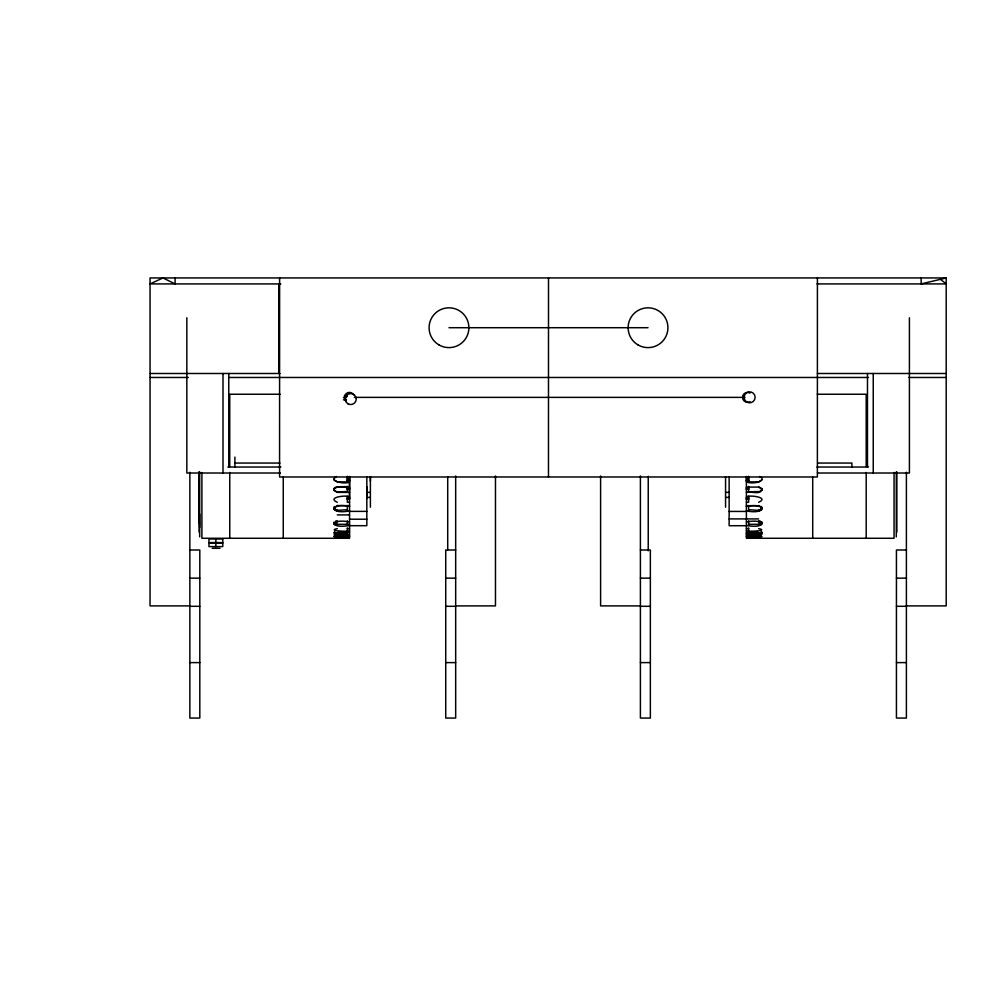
<?xml version="1.0" encoding="UTF-8"?>
<svg xmlns="http://www.w3.org/2000/svg" width="996" height="996" viewBox="0 0 996 996"><rect width="100%" height="100%" fill="white"/><g stroke="black" fill="none" stroke-linecap="round" stroke-linejoin="round"><path stroke-width="1.49" d="M199.113 523.348L199.113 472.029M199.673 527.444L199.673 471.967M201.902 472.478L201.902 538.276L349.546 538.276L349.546 476.474M229.752 472.478L229.752 538.276M229.752 466.265L229.752 394.242L280.187 394.242M349.546 498.685L349.546 478.13M366.827 498.685L366.827 476.86M370.388 476.86L370.388 507.213M333.946 479.051C333.237 481.915 345.438 484.293 349.546 482.052M746.402 482.052C754.694 484.579 765.401 480.993 761.081 477.283M349.546 492.385L337.295 492.385L334.058 490.343L334.37 488.065L336.374 486.807L347.318 486.583M746.402 492.335C750.411 490.791 760.77 495.647 762.002 489.161L758.666 487.081L746.402 487.106M349.546 510.923C329.29 514.969 329.29 502.37 349.546 506.416M333.946 508.67L334.88 506.391L334.88 507.263M746.402 510.923C766.659 514.969 766.659 502.37 746.402 506.416M349.546 525.44C329.626 529.362 329.626 518.057 349.546 521.979M762.002 522.576L758.666 524.307L748.631 524.307M746.402 525.44C766.322 529.362 766.322 518.057 746.402 521.979M762.002 532.486L758.666 533.57L746.402 533.57M746.402 534.889C766.335 537.28 766.335 530.333 746.402 532.723M334.058 478.615L336.374 476.474M748.631 481.865L758.666 481.865L761.903 479.86M349.546 487.131L337.295 487.131L334.058 488.625M748.631 491.787L759.575 491.563L761.903 489.746L761.081 488.065M748.631 510.052C751.88 508.869 761.044 512.666 761.903 507.3L761.903 509.18M336.374 476.661L334.88 477.283M758.666 502.27C770.157 497.228 748.183 494.601 746.402 497.016L748.631 497.041M906.397 605.892L946.2 605.892L946.2 277.946L921.138 283.922L921.138 277.946M349.546 505.669L337.295 505.545L336.374 506.603M746.402 536.931L762.002 536.558L746.402 536.197M337.295 528.627C325.817 530.98 350.343 531.814 349.546 530.793M761.081 535.375L748.631 535.512M946.2 277.946L150.047 277.946L150.047 605.892L189.863 605.892M280.797 283.922L150.047 283.922L162.995 277.946L175.109 283.922L175.109 277.946M816.994 283.922L946.2 283.922L940.485 279.316M448.997 327.709L648.035 327.709M150.047 373.488L279.951 373.488M817.417 373.488L946.2 373.488M150.047 377.472L188.331 377.472M229.354 377.472L868.45 377.472M908.875 377.472L946.2 377.472M817.293 394.242L866.196 394.242L866.196 466.265M344.454 395.586L347.318 395.586M344.454 396.333L347.318 396.333M354.414 397.379L745.02 397.379M343.421 397.628L346.484 397.628M343.421 399.807L346.484 399.807M234.907 463.053L279.976 463.053M817.728 463.053L851.916 463.053L851.916 467.037M227.835 467.037L280.847 467.037M816.944 467.037L868.412 467.037M280.374 473.013L186.837 473.013L186.837 317.761M817.43 473.013L909.41 473.013L909.41 317.761M347.318 477.121L349.546 477.121M746.402 477.134L748.631 477.134M347.318 477.843L349.546 477.843M746.402 477.856L748.631 477.856M347.318 478.59L349.546 478.59M746.402 478.603L748.631 478.603M347.318 479.313L349.546 479.313M746.402 479.325L748.631 479.325M347.318 479.96L349.546 479.96M746.402 479.972L748.631 479.972M347.318 480.495L349.546 480.495M746.402 480.495L748.631 480.495M347.318 480.869L349.546 480.869M746.402 480.869L748.631 480.869M347.318 481.068L349.546 481.068M746.402 481.068L748.631 481.068M334.058 479.86L337.295 481.865L347.318 481.865M347.318 487.866L349.546 487.866M746.402 487.828L748.631 487.828M347.318 488.513L349.546 488.513M746.402 488.476L748.631 488.476M347.318 489.048L349.546 489.048M746.402 489.011L748.631 489.011M347.318 489.422L349.546 489.422M746.402 489.385L748.631 489.385M333.946 489.758L333.946 489.21C335.814 494.327 343.558 490.729 347.318 491.837M366.827 492.373L370.388 492.373M725.561 492.373L729.134 492.373M349.546 497.029C347.778 494.601 325.792 497.228 337.295 502.27M366.827 497.402L370.388 497.402M725.561 497.402L729.134 497.402M347.318 497.751L349.546 497.751M746.402 497.763L748.631 497.763M347.318 498.398L349.546 498.398M746.402 498.411L748.631 498.411M347.318 498.921L349.546 498.921M746.402 498.934L748.631 498.934M347.318 499.307L349.546 499.307M746.402 499.307L748.631 499.307M349.546 502.27L347.318 502.27L347.318 496.282M746.402 502.27L748.631 502.27L748.631 496.294M746.402 505.682L759.575 505.731M347.318 506.192L349.546 506.192M746.402 506.205L748.631 506.205M333.946 507.798C336.2 512.454 343.533 508.881 347.318 510.052M349.546 511.371L366.827 511.371M729.134 511.434L746.402 511.434M337.295 514.907L349.546 514.907M729.134 518.904L758.666 518.928M349.546 519.215L366.827 519.215M333.946 523.709L333.946 522.576L337.295 524.307L349.546 524.307M349.546 525.689L366.827 525.689L366.827 486.733M746.402 525.714L729.134 525.714L729.134 476.86M347.318 528.627L349.546 528.627M746.402 528.627L748.631 528.627M746.402 530.793C745.618 531.814 770.145 530.98 758.666 528.627M349.546 532.736C329.614 530.358 329.614 537.292 349.546 534.914M334.058 532.748L337.295 533.582L347.318 533.582L347.318 536.931M347.318 535.512L334.88 535.375M349.546 536.197L333.946 536.558L349.546 536.931M212.21 548.298L220.004 548.298M189.863 550.004L199.81 550.004L199.81 718.054L189.863 718.054L189.863 472.253M455.67 550.004L445.722 550.004L445.722 718.054L455.67 718.054L455.67 475.988M640.403 550.004L650.363 550.004L650.363 718.054L640.403 718.054L640.403 475.988M906.397 550.004L896.437 550.004L896.437 718.054L906.397 718.054L906.397 472.253M189.863 578.153L199.81 578.153M445.722 578.153L455.67 578.153M640.403 578.153L650.363 578.153M896.437 578.153L906.397 578.153M455.67 605.892L495.473 605.892L495.473 475.988M640.403 605.892L600.6 605.892L600.6 475.988M189.863 606.303L199.81 606.303M445.722 606.303L455.67 606.303M640.403 606.303L650.363 606.303M896.437 606.303L906.397 606.303M189.863 662.601L199.81 662.601M445.722 662.601L455.67 662.601M640.403 662.601L650.363 662.601M896.437 662.601L906.397 662.601M760.396 487.642L758.666 487.081M759.575 476.474L760.396 477.009M761.579 521.817L761.081 522.626M761.579 506.815L761.081 506.391L761.081 507.263M896.848 471.917L896.848 532.175M896.288 471.967L896.288 536.906M894.059 472.478L894.059 538.276L746.402 538.276L746.402 476.486M873.243 373.488L873.243 473.013M867.479 373.488L867.479 467.037M866.196 472.478L866.196 538.276M817.417 277.946L817.38 476.984L279.577 476.984L279.615 277.946M812.711 477.134L812.711 538.276M761.903 488.575L761.903 490.293M761.903 522.19L761.903 524.095M761.903 532.238L761.903 534.043M761.579 508.782L761.579 509.653M761.579 523.323L761.579 524.456M761.579 532.013L761.579 534.279M761.081 509.217L761.081 510.089M761.081 523.659L761.081 524.792M761.081 531.802L761.081 534.491M761.081 534.914L761.081 536.794M760.396 509.579L760.396 510.45M760.396 521.207L760.396 522.34M760.396 523.933L760.396 525.079M760.396 533.346L760.396 536.856M759.575 509.865L759.575 510.736M759.575 520.983L759.575 522.128M759.575 524.157L759.575 525.29M759.575 533.483L759.575 536.906M758.666 505.545L758.666 506.416M758.666 510.052L758.666 510.923M758.666 520.846L758.666 521.979M758.666 524.307L758.666 525.44M758.666 533.57L758.666 536.931M748.631 476.237L748.631 482.052M748.631 486.359L748.631 492.335M748.631 505.545L748.631 510.923M748.631 520.846L748.631 525.44M748.631 527.93L748.631 530.793M748.631 534.777L748.631 536.931M725.561 476.648L725.561 507.213M648.234 476.325L648.234 550.788M548.51 277.946L548.472 476.984M447.714 476.611L447.714 549.643M370.388 476.648L370.388 481.305M347.318 476.237L347.318 482.052M347.318 486.397L347.318 492.385M347.318 505.545L347.318 510.923M347.318 520.846L347.318 524.307M347.318 527.917L347.318 530.793M337.295 505.545L337.295 506.416M337.295 510.052L337.295 510.923M337.295 520.846L337.295 521.979M337.295 524.307L337.295 525.44M337.295 533.582L337.295 536.931M336.374 509.865L336.374 510.736M336.374 520.983L336.374 522.128M336.374 524.157L336.374 525.29M336.374 533.495L336.374 536.906M335.552 509.579L335.552 510.45M335.552 521.207L335.552 522.34M335.552 523.933L335.552 525.079M335.552 533.358L335.552 536.856M334.88 509.217L334.88 510.089M334.88 523.659L334.88 524.792M334.88 531.814L334.88 534.503M334.88 534.914L334.88 536.794M334.37 506.815L334.37 507.686M334.37 508.782L334.37 509.653M334.37 523.323L334.37 524.456M334.37 532.026L334.37 534.292M334.37 534.976L334.37 536.72M334.058 507.3L334.058 509.18M334.058 522.19L334.058 524.095M283.25 477.134L283.25 538.276M278.83 283.922L278.83 373.488M234.907 457.089L234.907 467.037M228.769 373.488L228.769 467.037M223.004 373.488L223.004 473.013M215.858 538.985L215.858 542.571M215.858 543.007L215.858 546.592M199.673 513.986L199.673 522.788M199.673 523.348L199.673 536.906M199.113 471.917L199.113 532.175M750 401.687A4.98 4.98 0 0 1 742.53 397.379A4.98 4.98 0 0 1 750 393.059M345.923 400.89A4.98 4.98 0 0 1 346.409 393.42A4.98 4.98 0 0 1 353.742 394.889M222.768 538.985L208.961 538.985L208.961 542.571L222.768 542.571L222.768 538.985M222.768 543.007L208.961 543.007L208.961 546.592L222.768 546.592L222.768 543.007M746.875 402.085A5.49 5.49 0 0 0 755.117 397.329A5.49 5.49 0 0 0 746.875 392.561A5.49 5.49 0 0 0 746.875 402.085M347.978 403.816A5.49 5.49 0 0 0 356.219 399.06A5.49 5.49 0 0 0 347.978 394.304A5.49 5.49 0 0 0 347.978 403.816M638.075 344.952A19.908 19.908 0 0 0 667.93 327.709A19.908 19.908 0 0 0 638.075 310.478A19.908 19.908 0 0 0 638.075 344.952M439.037 344.952A19.908 19.908 0 0 0 468.892 327.709A19.908 19.908 0 0 0 439.037 310.478A19.908 19.908 0 0 0 439.037 344.952"/></g></svg>
